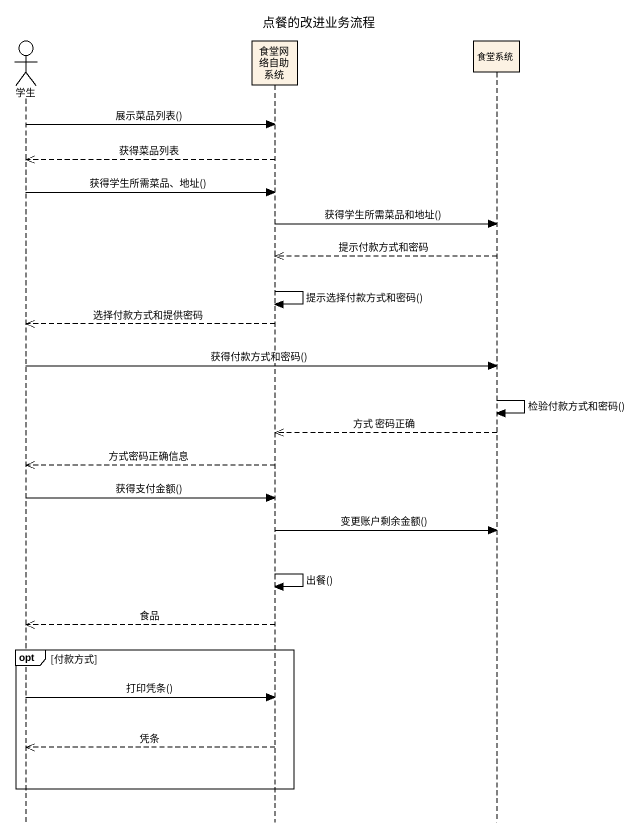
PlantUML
@startuml
title 点餐的改进业务流程
hide footbox
actor 学生
participant 食堂网络自助系统
participant 食堂系统

学生 -> 食堂网络自助系统 : 展示菜品列表()
食堂网络自助系统 -->> 学生 : 获得菜品列表
学生 -> 食堂网络自助系统 : 获得学生所需菜品、地址()
食堂网络自助系统 -> 食堂系统 : 获得学生所需菜品和地址()
食堂系统 -->> 食堂网络自助系统 : 提示付款方式和密码
食堂网络自助系统 -> 食堂网络自助系统 : 提示选择付款方式和密码()
食堂网络自助系统 -->> 学生 : 选择付款方式和提供密码
学生 -> 食堂系统 : 获得付款方式和密码()
食堂系统 -> 食堂系统 : 检验付款方式和密码()
食堂系统 -->> 食堂网络自助系统 : 方式 密码正确
食堂网络自助系统 -->> 学生 : 方式密码正确信息
学生 -> 食堂网络自助系统 : 获得支付金额()
食堂网络自助系统 -> 食堂系统 : 变更账户剩余金额()
食堂网络自助系统 -> 食堂网络自助系统 : 出餐()
食堂网络自助系统 -->> 学生 : 食品
opt 付款方式
  学生 -> 食堂网络自助系统 : 打印凭条()
  食堂网络自助系统 -->> 学生 : 凭条
end
@enduml
